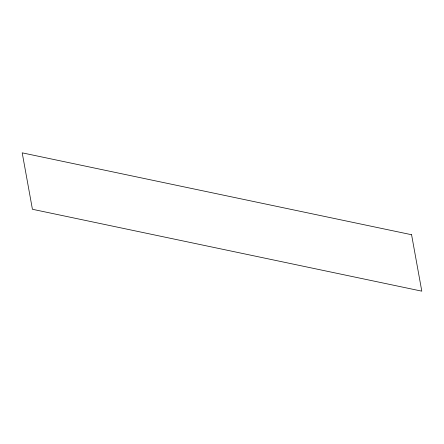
<?xml version="1.0" encoding="UTF-8"?>
<svg xmlns="http://www.w3.org/2000/svg" width="444" height="444" viewBox="0 0 444 444"><rect width="100%" height="100%" fill="white"/><g stroke="black" fill="none" stroke-linecap="round" stroke-linejoin="round"><path stroke-width="0.67" d="M411.577 234.726L22.2 152.841L32.423 209.274L421.8 291.159L411.577 234.726"/></g></svg>
